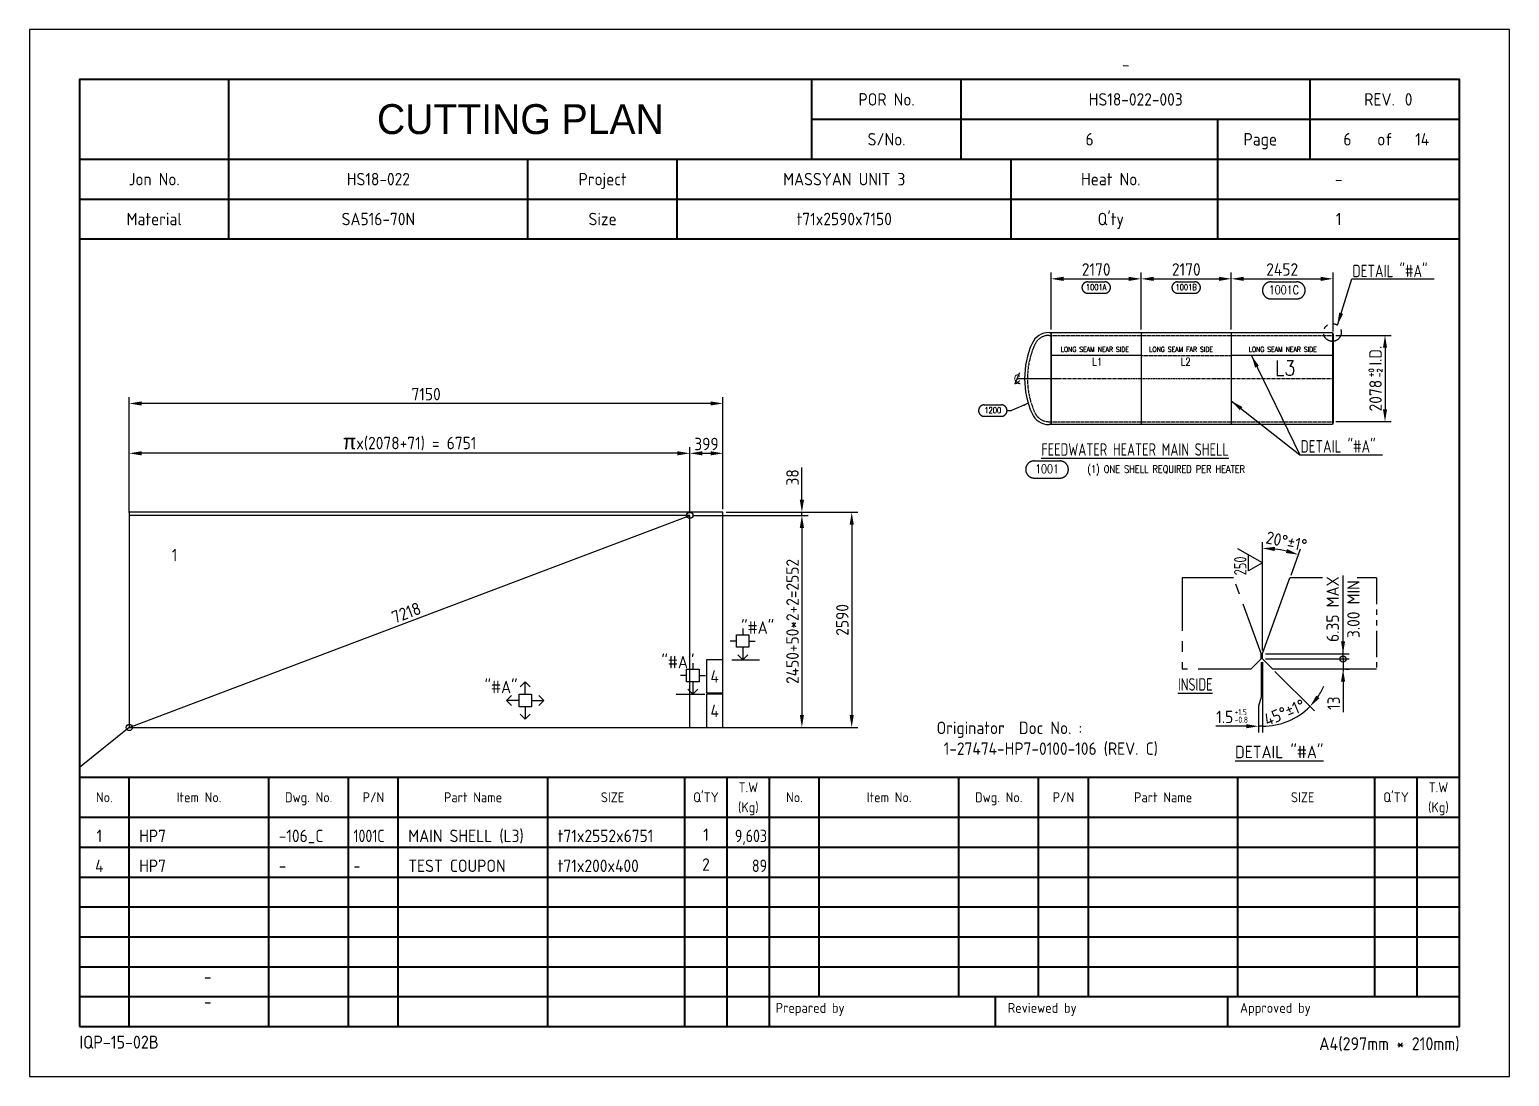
# Model space of a CAD drawing. Header units: millimetres. Extents: x -47360 to 661737, y -45870 to 354580.
# Drawn here: x 0 to 17820, y 60000 to 72600 of the extents above; entities that cross this region are included whole.
import ezdxf
from ezdxf.enums import TextEntityAlignment as Align

# ---------------------------------------------------------------- set-up
doc = ezdxf.new("R2010")
doc.units = ezdxf.units.MM
doc.header["$LTSCALE"] = 10
for name, pattern in [('CENTER', [2, 1.25, -0.25, 0.25, -0.25]), ('CONT', [1, 1, 0]), ('DASHED', [0.75, 0.5, -0.25]), ('PHANTOM', [63.5, 31.75, -6.35, 6.35, -6.35, 6.35, -6.35])]:
    doc.linetypes.add(name, pattern=pattern)
for name, color, linetype in [('01_1  071x6751.28261256447x2552', 7, 'Continuous'), ('04_6  071x400x200', 7, 'Continuous'), ('11', 2, 'Continuous'), ('12', 1, 'CENTER'), ('12_Ejes principales', 1, 'CENTER'), ('13', 4, 'PHANTOM'), ('14', 3, 'DASHED'), ('15', 7, 'Continuous'), ('GEN-ANN', 7, 'CONT'), ('GEN-TXT', 7, 'CONT'), ('N06_1  071x7150x2590', 7, 'Continuous'), ('T', 2, 'Continuous')]:
    doc.layers.add(name, color=color, linetype=linetype)
doc.layers.add('PAGE', color=9, linetype='Continuous', plot=False)
doc.layers.add('TITLE', color=15, linetype='Continuous', lineweight=40)
doc.styles.add('FRACTION', font='romans.shx', dxfattribs={"bigfont": 'FRACTION.shx'})
doc.styles.add('SIMPLEX', font='romans.shx', dxfattribs={"width": 0.8})
doc.styles.get("Standard").update_dxf_attribs({"font": 'isocp2.shx', "bigfont": 'whgtxt.shx'})
doc.dimstyles.new('ISO-25', dxfattribs={"dimscale": 60, "dimtxt": 2.5, "dimasz": 2.5, "dimexe": 1.25, "dimexo": 0.625, "dimtad": 1, "dimdec": 0, "dimdsep": 46, "dimtxsty": 'Standard', "dimcen": 2.5, "dimclrt": 2, "dimadec": 0, "dimazin": 0, "dimtfac": 1, "dimtdec": 0, "dimtmove": 0, "dimatfit": 3, "dimfxl": 1, "dimarcsym": 0})
doc.dimstyles.new('ISO-25 x2', dxfattribs={"dimscale": 60, "dimtxt": 2.5, "dimasz": 2.5, "dimexe": 1.25, "dimexo": 0.625, "dimtad": 1, "dimdec": 0, "dimlfac": 2, "dimdsep": 46, "dimtxsty": 'Standard', "dimcen": 2.5, "dimclrt": 2, "dimadec": 0, "dimazin": 0, "dimtfac": 1, "dimtdec": 0, "dimtmove": 0, "dimatfit": 3, "dimfxl": 1, "dimarcsym": 0})
doc.dimstyles.get("Standard").update_dxf_attribs({"dimtxt": 1, "dimasz": 1, "dimexe": 1, "dimexo": 1, "dimgap": 1, "dimtad": 1, "dimtxsty": 'Standard', "dimcen": 2.5, "dimadec": 0, "dimazin": 0, "dimtfac": 1, "dimtmove": 0, "dimatfit": 3, "dimfxl": 1, "dimarcsym": 0})

# ---------------------------------------------------------------- blocks, each defined once
blk = doc.blocks.new('CP00')
at = {"layer": 'PAGE'}
blk.add_line((20, 70), (10, 62), dxfattribs=at)
blk.add_lwpolyline([(0, 0), (297, 0), (297, 210), (0, 210)], close=True, dxfattribs=at)
at = {"layer": 'TITLE'}
for p, q in [((40, 184), (40, 200)), ((157, 184), (157, 200)), ((10, 184), (287, 184)), ((10, 168), (287, 168)), ((10, 60), (287, 60)), ((148.5, 16), (287, 16))]:
    blk.add_line(p, q, dxfattribs=at)
at = {"layer": 'TITLE', "color": 8}
for p, q in [((187, 184), (187, 200)), ((257, 184), (257, 192)), ((40, 168), (40, 184)), ((130, 168), (130, 184)), ((238.5, 168), (238.5, 184)), ((10, 176), (287, 176)), ((20, 10), (20, 60)), ((48, 10), (48, 60)), ((64, 10), (64, 60)), ((74, 10), (74, 60)), ((104, 10), (104, 60)), ((131.5, 10), (131.5, 60)), ((140, 10), (140, 60)), ((158.5, 16), (158.5, 60)), ((186.5, 16), (186.5, 60)), ((202.5, 16), (202.5, 60)), ((212.5, 16), (212.5, 60)), ((242.5, 16), (242.5, 60)), ((270, 16), (270, 60)), ((278.5, 16), (278.5, 60)), ((10, 52), (287, 52)), ((10, 46), (287, 46)), ((10, 40), (287, 40)), ((10, 34), (287, 34)), ((10, 28), (287, 28)), ((10, 22), (287, 22)), ((10, 16), (148.5, 16)), ((193.8, 16), (193.8, 10)), ((240.4, 16), (240.4, 10))]:
    blk.add_line(p, q, dxfattribs=at)
at = {"layer": 'TITLE', "color": 9}
for p, q in [((257, 192), (257, 200)), ((157, 192), (287, 192)), ((238.5, 184), (238.5, 192)), ((100, 168), (100, 184)), ((197, 168), (197, 184)), ((148.5, 10), (148.5, 60))]:
    blk.add_line(p, q, dxfattribs=at)
at = {"layer": 'TITLE', "color": 15}
blk.add_lwpolyline([(10, 10), (287, 10), (287, 200), (10, 200)], close=True, dxfattribs=at)
at = {"layer": 'PAGE', "color": 2}
blk.add_attdef('ATT_NESTINGPLANNO', text='', height=2.5, dxfattribs=at).set_placement((220, 203), align=Align.MIDDLE_CENTER)
for tag, p in [('ATT_OWNERITEMNO', (35, 7.09)), ('ATT_PARTNAME', (35, 2.09))]:
    blk.add_attdef(tag, text='', height=2.5, dxfattribs=at).set_placement(p, align=Align.MIDDLE_LEFT)
at = {"layer": 'TITLE', "color": 2}
for s, height, p in [('POR No.', 2.5, (172, 196)), ('S/No.', 2.5, (172, 188)), ('Page', 2.5, (247, 188)), ('of', 2.5, (272, 188)), ('Jon No.', 2.5, (25, 180)), ('Project', 2.5, (115, 180)), ('Heat No.', 2.5, (217, 180)), ('-', 2.5, (262.75, 180)), ('Material', 2.5, (25, 172)), ('Size', 2.5, (115, 172)), ("Q'ty", 2.5, (217, 172)), ('No.', 2, (15, 56)), ('Item No.', 2, (34, 56)), ('Dwg. No.', 2, (56, 56)), ('P/N', 2, (69, 56)), ('Part Name', 2, (89, 56)), ('SIZE', 2, (117, 56)), ("Q'TY", 2, (135.75, 56)), ('T.W', 2, (144.25, 58)), ('No.', 2, (153.5, 56)), ('Item No.', 2, (172.5, 56)), ('Dwg. No.', 2, (194.5, 56)), ('P/N', 2, (207.5, 56)), ('Part Name', 2, (227.5, 56)), ('SIZE', 2, (255.5, 56)), ("Q'TY", 2, (274.25, 56)), ('T.W', 2, (282.75, 58)), ('(Kg)', 2, (144.25, 54)), ('(Kg)', 2, (282.75, 54))]:
    blk.add_text(s, height=height, dxfattribs=at).set_placement(p, align=Align.MIDDLE_CENTER)
blk.add_text('REV.', height=2.5, dxfattribs=at).set_placement((274, 196), align=Align.MIDDLE_RIGHT)
blk.add_text('0', height=2.5, dxfattribs=at).set_placement((276, 196), align=Align.MIDDLE_LEFT)
for s, height, p in [('Prepared by', 2, (149.73, 12.75)), ('Reviewed by', 2, (196.33, 12.75)), ('Approved by', 2, (242.93, 12.75)), ('IQP-15-02B', 2.594, (10, 5.57))]:
    blk.add_text(s, height=height, dxfattribs=at).set_placement(p)
blk.add_text('A4(297mm * 210mm)', height=2.5936, dxfattribs=at).set_placement((287, 5.26), align=Align.RIGHT)
at = {"layer": 'TITLE', "color": 3, "insert": (98.5, 192), "char_height": 6, "width": 59.896, "attachment_point": 5}
blk.add_mtext('{\\fHYHeadLine-Medium|b0|i0|c129|p18;CUTTING PLAN}', dxfattribs=at)
at = {"layer": 'TITLE', "color": 2}
for tag, height, p in [('ATT_PORNO', 2.5, (222, 196)), ('ATT_CUTTINGPLANNO', 2.5, (212.75, 188)), ('ATT_PAGENO', 2.5, (264.5, 188)), ('ATT_PAGESUBTOTAL', 2.5, (279.5, 188)), ('ATT_WONO', 2.5, (70, 180)), ('ATT_PROJECT', 2.5, (163.5, 180)), ('ATT_PORWEIGHT', 2, (278.5, 89)), ('ATT_NETWEIGHT', 2, (278.5, 83)), ('ATT_SAVEWEIGHT', 2, (278.5, 77)), ('ATT_SCRAPWEIGHT', 2, (278.5, 71)), ('ATT_CUTTING', 2, (278.5, 65))]:
    blk.add_attdef(tag, text='', height=height, dxfattribs=at).set_placement(p, align=Align.MIDDLE_CENTER)
at = {"layer": 'TITLE', "color": 3}
for tag, p in [('ATT_MATERIAL', (70, 172)), ('ATT_SIZE', (163.5, 172)), ('ATT_QTY', (262.75, 172))]:
    blk.add_attdef(tag, text='', height=2.5, dxfattribs=at).set_placement(p, align=Align.MIDDLE_CENTER)
blk = doc.blocks.new('*D113')
at = {"color": 0, "lineweight": -2, "transparency": 16777216}
for p, q in [((1200, 66789), (1200, 67575)), ((7951, 66789), (7951, 67575)), ((7801, 67500), (1350, 67500))]:
    blk.add_line(p, q, dxfattribs=at)
at = {"color": 0, "transparency": 16777216}
for points in [[(1350, 67525), (1350, 67475), (1200, 67500)], [(7801, 67525), (7801, 67475), (7951, 67500)]]:
    blk.add_solid(points, dxfattribs=at)
at = {"layer": 'Defpoints', "color": 0, "transparency": 16777216}
for p in [(1200, 67500), (1200, 66752), (7951, 66752)]:
    blk.add_point(p, dxfattribs=at)
at = {"color": 2, "transparency": 16777216, "insert": (4576, 67631), "char_height": 150, "attachment_point": 5}
blk.add_mtext('{\\fGulim|b0|i0|c129|p50;\\H1.2x;π\\Fisocp2,whgtxt|c129;\\H0.83333x;x(2078+71) = 6751}', dxfattribs=at)
blk = doc.blocks.new('*D114')
at = {"color": 0, "lineweight": -2, "transparency": 16777216}
for p, q in [((7951, 66789), (7951, 67575)), ((8350, 66827), (8350, 67575)), ((8101, 67500), (8200, 67500))]:
    blk.add_line(p, q, dxfattribs=at)
at = {"color": 0, "transparency": 16777216}
for points in [[(8101, 67525), (8101, 67475), (7951, 67500)], [(8200, 67525), (8200, 67475), (8350, 67500)]]:
    blk.add_solid(points, dxfattribs=at)
at = {"layer": 'Defpoints', "color": 0, "transparency": 16777216}
for p in [(8350, 67500), (7951, 66752), (8350, 66790)]:
    blk.add_point(p, dxfattribs=at)
at = {"color": 2, "transparency": 16777216, "insert": (8151, 67612), "char_height": 150, "attachment_point": 5}
blk.add_mtext('399', dxfattribs=at)
blk = doc.blocks.new('*D115')
at = {"color": 0, "lineweight": -2, "transparency": 16777216}
for p, q in [((1200, 66827.5), (1200, 68175)), ((8200, 68100), (1350, 68100)), ((8350, 66827.5), (8350, 68175))]:
    blk.add_line(p, q, dxfattribs=at)
at = {"color": 0, "transparency": 16777216}
for points in [[(1350, 68125), (1350, 68075), (1200, 68100)], [(8200, 68125), (8200, 68075), (8350, 68100)]]:
    blk.add_solid(points, dxfattribs=at)
at = {"layer": 'Defpoints', "color": 0, "transparency": 16777216}
for p in [(1200, 68100), (1200, 66790), (8350, 66790)]:
    blk.add_point(p, dxfattribs=at)
at = {"color": 2, "transparency": 16777216, "insert": (4775, 68212.5), "char_height": 150, "attachment_point": 5}
blk.add_mtext('7150', dxfattribs=at)
blk = doc.blocks.new('*D116')
at = {"color": 0, "lineweight": -2, "transparency": 16777216}
for p, q in [((7989, 66752), (9375, 66752)), ((9300, 66602), (9300, 64350)), ((7989, 64200), (9375, 64200))]:
    blk.add_line(p, q, dxfattribs=at)
at = {"color": 0, "transparency": 16777216}
for points in [[(9275, 66602), (9325, 66602), (9300, 66752)], [(9275, 64350), (9325, 64350), (9300, 64200)]]:
    blk.add_solid(points, dxfattribs=at)
at = {"layer": 'Defpoints', "color": 0, "transparency": 16777216}
for p in [(7951, 66752), (7951, 64200), (9300, 64200)]:
    blk.add_point(p, dxfattribs=at)
at = {"color": 2, "transparency": 16777216, "insert": (9187, 65476), "char_height": 150, "attachment_point": 5, "rotation": 90}
blk.add_mtext('2450+50*2+2=2552', dxfattribs=at)
blk = doc.blocks.new('*D117')
at = {"color": 0, "lineweight": -2, "transparency": 16777216}
for p, q in [((9300, 66940), (9300, 67330)), ((7989, 66752), (9375, 66752)), ((8388, 66790), (9375, 66790)), ((9300, 66752), (9300, 66790)), ((9300, 66602), (9300, 66452))]:
    blk.add_line(p, q, dxfattribs=at)
at = {"color": 0, "transparency": 16777216}
for points in [[(9275, 66940), (9325, 66940), (9300, 66790)], [(9275, 66602), (9325, 66602), (9300, 66752)]]:
    blk.add_solid(points, dxfattribs=at)
at = {"layer": 'Defpoints', "color": 0, "transparency": 16777216}
for p in [(7951, 66752), (8350, 66790), (9300, 66790)]:
    blk.add_point(p, dxfattribs=at)
at = {"color": 2, "transparency": 16777216, "insert": (9187, 67210), "char_height": 150, "attachment_point": 5, "rotation": 90}
blk.add_mtext('38', dxfattribs=at)
blk = doc.blocks.new('*D118')
at = {"color": 0, "lineweight": -2, "transparency": 16777216}
for p, q in [((8388, 66790), (9975, 66790)), ((9900, 66640), (9900, 64350)), ((8388, 64200), (9975, 64200))]:
    blk.add_line(p, q, dxfattribs=at)
at = {"color": 0, "transparency": 16777216}
for points in [[(9875, 66640), (9925, 66640), (9900, 66790)], [(9875, 64350), (9925, 64350), (9900, 64200)]]:
    blk.add_solid(points, dxfattribs=at)
at = {"layer": 'Defpoints', "color": 0, "transparency": 16777216}
for p in [(8350, 66790), (8350, 64200), (9900, 64200)]:
    blk.add_point(p, dxfattribs=at)
at = {"color": 2, "transparency": 16777216, "insert": (9787, 65495), "char_height": 150, "attachment_point": 5, "rotation": 90}
blk.add_mtext('2590', dxfattribs=at)
blk = doc.blocks.new('_Small')
at = {"color": 0, "linetype": 'ByBlock', "lineweight": -2}
blk.add_circle((0, 0), 0.25, dxfattribs=at)
blk = doc.blocks.new('*D129')
at = {"color": 0, "lineweight": -2, "transparency": 16777216}
blk.add_line((1200, 64200), (7951, 66752), dxfattribs=at)
at = {"layer": 'Defpoints', "color": 0, "transparency": 16777216}
for p in [(7951, 66752), (7951, 66752), (1200, 64200)]:
    blk.add_point(p, dxfattribs=at)
at = {"color": 0, "lineweight": -2, "transparency": 16777216, "xscale": 150, "yscale": 150, "zscale": 150}
for p, rotation in [((7951, 66752), 20.70670480216007), ((1200, 64200), 200.7067048021601)]:
    blk.add_blockref('_Small', p, dxfattribs=dict(at, rotation=rotation))
at = {"color": 2, "transparency": 16777216, "insert": (4536, 65581), "char_height": 150, "attachment_point": 5, "rotation": 20.7067}
blk.add_mtext('7218', dxfattribs=at)
blk = doc.blocks.new('$CL')
at = {"layer": 'GEN-TXT', "color": 2, "linetype": 'CONT'}
blk.add_line((0.031, 0.069), (-0.031, -0.069), dxfattribs=at)
blk.add_arc((0.003, -0.131), 0.0703, 61.7604, 118.2396, dxfattribs=at)
at = {"layer": 'GEN-TXT', "color": 2, "linetype": 'CONT', "style": 'FRACTION'}
blk.add_text('C', height=0.0938, dxfattribs=at).set_placement((0, 0), align=Align.MIDDLE)
blk = doc.blocks.new('$PNBR')
at = {"layer": 'GEN-ANN', "color": 7, "linetype": 'CONT'}
for p, q in [((0.125, 0.125), (0.5, 0.125)), ((0.125, -0.125), (0.5, -0.125))]:
    blk.add_line(p, q, dxfattribs=at)
for centre, start, end in [((0.125, 0), 90, 270), ((0.5, 0), 270, 90)]:
    blk.add_arc(centre, 0.125, start, end, dxfattribs=at)
at = {"layer": 'GEN-ANN', "color": 7, "linetype": 'CONT', "style": 'FRACTION'}
blk.add_attdef('PNB', text='', height=0.0938, dxfattribs=at).set_placement((0.313, -0.046), align=Align.CENTER)
blk = doc.blocks.new('*D214')
at = {"color": 0, "lineweight": -2, "transparency": 16777216}
for p, q in [((12301, 68992), (12301, 69675)), ((12451, 69600), (13236, 69600)), ((13386, 68992), (13386, 69675))]:
    blk.add_line(p, q, dxfattribs=at)
at = {"color": 0, "transparency": 16777216}
for points in [[(12451, 69625), (12451, 69575), (12301, 69600)], [(13236, 69625), (13236, 69575), (13386, 69600)]]:
    blk.add_solid(points, dxfattribs=at)
at = {"layer": 'Defpoints', "color": 0, "transparency": 16777216}
for p in [(13386, 69600), (12301, 68954), (13386, 68954)]:
    blk.add_point(p, dxfattribs=at)
at = {"color": 2, "transparency": 16777216, "insert": (12844, 69713), "char_height": 150, "attachment_point": 5}
blk.add_mtext('2170', dxfattribs=at)
blk = doc.blocks.new('*D215')
at = {"color": 0, "lineweight": -2, "transparency": 16777216}
for p, q in [((13386, 68992), (13386, 69675)), ((13536, 69600), (14321, 69600)), ((14471, 68992), (14471, 69675))]:
    blk.add_line(p, q, dxfattribs=at)
at = {"color": 0, "transparency": 16777216}
for points in [[(13536, 69625), (13536, 69575), (13386, 69600)], [(14321, 69625), (14321, 69575), (14471, 69600)]]:
    blk.add_solid(points, dxfattribs=at)
at = {"layer": 'Defpoints', "color": 0, "transparency": 16777216}
for p in [(14471, 69600), (13386, 68954), (14471, 68954)]:
    blk.add_point(p, dxfattribs=at)
at = {"color": 2, "transparency": 16777216, "insert": (13929, 69713), "char_height": 150, "attachment_point": 5}
blk.add_mtext('2170', dxfattribs=at)
blk = doc.blocks.new('*D216')
at = {"color": 0, "lineweight": -2, "transparency": 16777216}
for p, q in [((14471, 68992), (14471, 69675)), ((14621, 69600), (15547, 69600)), ((15697, 68967), (15697, 69675))]:
    blk.add_line(p, q, dxfattribs=at)
at = {"color": 0, "transparency": 16777216}
for points in [[(14621, 69625), (14621, 69575), (14471, 69600)], [(15547, 69625), (15547, 69575), (15697, 69600)]]:
    blk.add_solid(points, dxfattribs=at)
at = {"layer": 'Defpoints', "color": 0, "transparency": 16777216}
for p in [(15697, 69600), (14471, 68955), (15697, 68929)]:
    blk.add_point(p, dxfattribs=at)
at = {"color": 2, "transparency": 16777216, "insert": (15084, 69713), "char_height": 150, "attachment_point": 5}
blk.add_mtext('2452', dxfattribs=at)
blk = doc.blocks.new('*D217')
at = {"color": 0, "lineweight": -2, "transparency": 16777216}
for p, q in [((15728, 68920), (16397, 68920)), ((16322, 68770), (16322, 68031)), ((15728, 67881), (16397, 67881))]:
    blk.add_line(p, q, dxfattribs=at)
at = {"color": 0, "transparency": 16777216}
for points in [[(16297, 68770), (16347, 68770), (16322, 68920)], [(16297, 68031), (16347, 68031), (16322, 67881)]]:
    blk.add_solid(points, dxfattribs=at)
at = {"layer": 'Defpoints', "color": 0, "transparency": 16777216}
for p in [(15691, 68920), (15691, 67881), (16322, 67881)]:
    blk.add_point(p, dxfattribs=at)
at = {"color": 2, "transparency": 16777216, "insert": (16208, 68400), "char_height": 150, "attachment_point": 5, "rotation": 90}
blk.add_mtext('2078  I.D.', dxfattribs=at)
blk = doc.blocks.new('*D297')
at = {"color": 0, "lineweight": -2, "transparency": 16777216}
for p, q in [((15817, 65238), (15817, 65388)), ((14883, 65088), (15892, 65088)), ((15817, 65025), (15817, 65088)), ((14883, 65025), (15892, 65025)), ((15817, 65025), (15817, 64875))]:
    blk.add_line(p, q, dxfattribs=at)
at = {"color": 0, "transparency": 16777216}
blk.add_solid([(15792, 65238), (15842, 65238), (15817, 65088)], dxfattribs=at)
at = {"layer": 'Defpoints', "color": 0, "transparency": 16777216}
for p in [(14845, 65088), (15817, 65088), (14845, 65025)]:
    blk.add_point(p, dxfattribs=at)
at = {"color": 0, "lineweight": -2, "transparency": 16777216, "xscale": 150, "yscale": 150, "zscale": 150, "rotation": 90}
blk.add_blockref('_Small', (15817, 65025), dxfattribs=at)
blk = doc.blocks.new('*D298')
at = {"color": 0, "lineweight": -2, "transparency": 16777216}
for p, q in [((15817, 65025), (15817, 65175)), ((14883, 65025), (15892, 65025)), ((15817, 65025), (15817, 64900)), ((15847, 64900), (15892, 64900)), ((15817, 64750), (15817, 64384))]:
    blk.add_line(p, q, dxfattribs=at)
at = {"color": 0, "transparency": 16777216}
blk.add_solid([(15792, 64750), (15842, 64750), (15817, 64900)], dxfattribs=at)
at = {"layer": 'Defpoints', "color": 0, "transparency": 16777216}
for p in [(14845, 65025), (15809, 64900), (15817, 64900)]:
    blk.add_point(p, dxfattribs=at)
at = {"color": 2, "transparency": 16777216, "insert": (15704, 64492), "char_height": 150, "attachment_point": 5, "rotation": 90}
blk.add_mtext('13', dxfattribs=at)
blk = doc.blocks.new('_None')
blk = doc.blocks.new('*D299')
at = {"color": 0, "lineweight": -2, "transparency": 16777216}
for p, q in [((14845, 65126), (14845, 66432)), ((15190, 66035), (15305, 66351))]:
    blk.add_line(p, q, dxfattribs=at)
blk.add_arc((14845, 65088), 1269, 76.7786, 83.2214, dxfattribs=at)
at = {"color": 0, "transparency": 16777216}
for points in [[(14993, 66323), (14996, 66373), (14845, 66357)], [(15142, 66347), (15128, 66300), (15279, 66281)]]:
    blk.add_solid(points, dxfattribs=at)
at = {"layer": 'Defpoints', "color": 0, "transparency": 16777216}
for p in [(14992, 66349), (15177, 66000), (14845, 65088), (14845, 65088), (14845, 65025)]:
    blk.add_point(p, dxfattribs=at)
at = {"color": 2, "transparency": 16777216, "insert": (15136, 66439), "char_height": 150, "attachment_point": 5, "rotation": 347.8243}
blk.add_mtext('20°%%P1%%D', dxfattribs=at)

msp = doc.modelspace()

# ---------------------------------------------------------------- linework, layer by layer
for p, q in [((15816.95, 65388.5), (15816.95, 66028.75)), ((8457.97, 65015), (8787.73, 65015)), ((14830.14, 64987.5), (14830.14, 64563.58)), ((14845.14, 64987.5), (14845.14, 64139.66)), ((14996.66, 64873.48), (15471.17, 64398.97)), ((7787.27, 64600), (8132.55, 64600)), ((14830.14, 64563.58), (14800.14, 64456.58)), ((14800.14, 64456.58), (14800.14, 64139.66)), ((14650.14, 64214.66), (14283.93, 64214.66)), ((14845.14, 64214.66), (14800.14, 64214.66))]:
    msp.add_line(p, q)
for start, end in [(325.621043, 336.242086), (270, 315)]:
    msp.add_arc((14845.14, 65025), 810.34, start, end)
for points in [[(15533.17, 64551.46), (15494.69, 64583.39), (15418.14, 64452)], [(14650.14, 64239.66), (14650.14, 64189.66), (14800.14, 64214.66)]]:
    msp.add_solid(points)
at = {"layer": '01_1  071x6751.28261256447x2552'}
msp.add_lwpolyline([(7951.28, 64200), (7951.28, 66752), (1200, 66752), (1200, 64200)], close=True, dxfattribs=at)
at = {"layer": '04_6  071x400x200'}
for points in [[(8350, 65015), (8150, 65015), (8150, 64615), (8350, 64615)], [(8350, 64600), (8150, 64600), (8150, 64200), (8350, 64200)]]:
    msp.add_lwpolyline(points, close=True, dxfattribs=at)
at = {"layer": '11', "color": 3}
for p, q in [((13386.2, 68954.5), (13386.2, 67845.5)), ((14471.2, 68954.5), (14471.2, 67845.5)), ((13386.2, 68677.25), (12301.2, 68677.25)), ((15697.31, 68677.25), (14471.2, 68677.25)), ((14845.14, 65088.5), (15176.9, 66000)), ((15568.46, 66000), (15176.9, 66000)), ((16217.75, 66000), (15986.2, 66000)), ((14845.14, 65025), (14845.14, 65088.5)), ((14970.14, 64900), (14845.14, 65025)), ((16217.75, 64900), (14970.14, 64900))]:
    msp.add_line(p, q, dxfattribs=at)
msp.add_lwpolyline([(12276.12, 68954.5), (12301.2, 68954.5), (12301.2, 67845.5), (12276.12, 67845.5)], dxfattribs=at)
msp.add_lwpolyline([(12301.2, 68954.5), (15688.04, 68954.5), (15697.31, 68929.02), (15697.31, 67870.98), (15688.04, 67845.5), (12301.2, 67845.5)], close=True, dxfattribs=at)
for centre, radius, start, end in [((13014.55, 68400), 1033.1, 155.855394, 204.144606), ((12276.6, 68729.61), 224.89, 90.120932, 155.581912), ((12276.6, 68070.39), 224.89, 204.418088, 269.879068)]:
    msp.add_arc(centre, radius, start, end, dxfattribs=at)
at = {"layer": '12', "linetype": 'CENTER', "ltscale": 3}
msp.add_line((11901.69, 68400), (15697.31, 68400), dxfattribs=at)
at = {"layer": '12_Ejes principales', "ltscale": 50}
msp.add_line((11906.32, 68400), (12386.89, 68400), dxfattribs=at)
at = {"layer": '13', "ltscale": 2}
for p, q in [((14498.38, 66000), (13880.88, 66000)), ((13880.88, 66000), (13880.88, 64900)), ((14830.14, 65088.5), (14498.38, 66000)), ((14705.14, 64900), (13880.88, 64900)), ((14705.14, 64900), (14830.14, 65025))]:
    msp.add_line(p, q, dxfattribs=at)
at = {"layer": '13'}
for p, q in [((16217.75, 66000), (16217.75, 64900)), ((14830.14, 65025), (14830.14, 65088.5))]:
    msp.add_line(p, q, dxfattribs=at)
msp.add_circle((15688.04, 68954.5), 107.08, dxfattribs=at)
at = {"layer": '14', "color": 6, "ltscale": 2}
for p, q in [((12276.2, 68919.5), (12301.2, 68919.5)), ((13386.2, 68677.25), (14471.2, 68677.25)), ((12276.2, 67880.5), (12301.2, 67880.5))]:
    msp.add_line(p, q, dxfattribs=at)
for points in [[(12301.2, 68919.5), (15690.96, 68919.5), (15697.31, 68925.85)], [(12301.2, 67880.5), (15690.96, 67880.5), (15697.31, 67874.15)]]:
    msp.add_lwpolyline(points, dxfattribs=at)
for centre, radius, start, end in [((13014.55, 68400), 998.1, 155.855394, 204.144606), ((12276.6, 68729.61), 189.89, 90.121044, 155.531151), ((12276.6, 68070.39), 189.89, 204.468849, 269.878956)]:
    msp.add_arc(centre, radius, start, end, dxfattribs=at)
at = {"layer": '15', "linetype": 'Continuous'}
msp.add_line((15688.04, 68954.5), (15688.04, 67845.5), dxfattribs=at)
at = {"layer": '15'}
for p, q in [((11770.55, 68014.03, -106440818.53), (11822.92, 68014.03, -106440818.53)), ((14845.14, 66181.37), (14549.94, 66351.8)), ((14676.34, 66083.91), (14676.34, 66278.83)), ((14845.14, 66181.37), (14676.34, 66083.91))]:
    msp.add_line(p, q, dxfattribs=at)
at = {"layer": 'N06_1  071x7150x2590', "color": 3}
msp.add_lwpolyline([(8350, 64200), (8350, 66790), (1200, 66790), (1200, 64200)], close=True, dxfattribs=at)
at = {"layer": 'T'}
for p, q in [((8512.62, 65240), (8437.62, 65240)), ((8587.62, 65390), (8587.62, 65315)), ((8662.62, 65240), (8737.62, 65240)), ((8587.62, 65165), (8587.62, 65015)), ((7987.38, 64975), (7987.38, 64900)), ((5968.49, 64600.33), (5968.49, 64750.33)), ((7912.38, 64825), (7837.38, 64825)), ((7987.38, 64750), (7987.38, 64600)), ((8062.38, 64825), (8137.38, 64825)), ((5893.49, 64525.33), (5743.49, 64525.33)), ((6043.49, 64525.33), (6193.49, 64525.33)), ((5968.49, 64450.33), (5968.49, 64300.33))]:
    msp.add_line(p, q, dxfattribs=at)
for points in [[(8512.62, 65315), (8662.62, 65315), (8662.62, 65165), (8512.62, 65165)], [(7912.38, 64900), (8062.38, 64900), (8062.38, 64750), (7912.38, 64750)], [(5893.49, 64600.33), (6043.49, 64600.33), (6043.49, 64450.33), (5893.49, 64450.33)]]:
    msp.add_lwpolyline(points, close=True, dxfattribs=at)
for points in [[(8527.62, 65075), (8587.62, 65015), (8647.62, 65075)], [(5908.49, 64690.33), (5968.49, 64750.33), (6028.49, 64690.33)], [(5803.49, 64585.33), (5743.49, 64525.33), (5803.49, 64465.33)], [(6133.49, 64585.33), (6193.49, 64525.33), (6133.49, 64465.33)], [(7927.38, 64660), (7987.38, 64600), (8047.38, 64660)], [(5908.49, 64360.33), (5968.49, 64300.33), (6028.49, 64360.33)]]:
    msp.add_lwpolyline(points, dxfattribs=at)

# ---------------------------------------------------------------- block references
ref = msp.add_blockref('CP00', (0, 60000), dxfattribs=dict(xscale=60, yscale=60, zscale=60))
ref.add_attrib('ATT_WONO', 'HS18-022', dxfattribs={"layer": 'TITLE', "color": 2, "height": 150}).set_placement((4200, 70800), align=Align.MIDDLE_CENTER)
ref.add_attrib('ATT_PROJECT', 'MASSYAN UNIT 3', dxfattribs={"layer": 'TITLE', "color": 2, "height": 150}).set_placement((9810, 70800), align=Align.MIDDLE_CENTER)
ref.add_attrib('ATT_PORNO', 'HS18-022-003', dxfattribs={"layer": 'TITLE', "color": 2, "height": 150}).set_placement((13320, 71760), align=Align.MIDDLE_CENTER)
ref.add_attrib('ATT_OWNERITEMNO', '-', dxfattribs={"layer": 'PAGE', "color": 2, "height": 150}).set_placement((2100, 61200), align=Align.MIDDLE_LEFT)
ref.add_attrib('ATT_PARTNAME', '-', dxfattribs={"layer": 'PAGE', "color": 2, "height": 150}).set_placement((2100, 60900), align=Align.MIDDLE_LEFT)
ref.add_attrib('ATT_MATERIAL', 'SA516-70N', dxfattribs={"layer": 'TITLE', "color": 3, "height": 150}).set_placement((4200, 70320), align=Align.MIDDLE_CENTER)
ref.add_attrib('ATT_SIZE', 't71x2590x7150', dxfattribs={"layer": 'TITLE', "color": 3, "height": 150}).set_placement((9810, 70320), align=Align.MIDDLE_CENTER)
ref.add_attrib('ATT_QTY', '1', dxfattribs={"layer": 'TITLE', "color": 3, "height": 150}).set_placement((15765, 70320), align=Align.MIDDLE_CENTER)
ref.add_attrib('ATT_NESTINGPLANNO', '-', dxfattribs={"layer": 'PAGE', "color": 2, "height": 150}).set_placement((13200, 72180), align=Align.MIDDLE_CENTER)
ref.add_attrib('ATT_CUTTINGPLANNO', '6', dxfattribs={"layer": 'TITLE', "color": 2, "height": 150}).set_placement((12765, 71280), align=Align.MIDDLE_CENTER)
ref.add_attrib('ATT_PAGENO', '6', dxfattribs={"layer": 'TITLE', "color": 2, "height": 150}).set_placement((15870, 71280), align=Align.MIDDLE_CENTER)
ref.add_attrib('ATT_PAGESUBTOTAL', '14', dxfattribs={"layer": 'TITLE', "color": 2, "height": 150}).set_placement((16770, 71280), align=Align.MIDDLE_CENTER)
at = {"layer": '15'}
ref = msp.add_blockref('$PNBR', (12672.95, 69495.48), dxfattribs=dict(at, xscale=548.7975689143431, yscale=548.7975689143431, zscale=548.7975689143431))
ref.add_attrib('PNB', '1001A', dxfattribs={"layer": '11', "height": 70, "style": 'FRACTION', "width": 0.8}).set_placement((12844.45, 69465.08), align=Align.CENTER)
ref = msp.add_blockref('$PNBR', (13756.09, 69495.48), dxfattribs=dict(at, xscale=548.7975689143431, yscale=548.7975689143431, zscale=548.7975689143431))
ref.add_attrib('PNB', '1001B', dxfattribs={"layer": '11', "height": 70, "style": 'FRACTION', "width": 0.8}).set_placement((13927.59, 69465.08), align=Align.CENTER)
ref = msp.add_blockref('$PNBR', (14846.31, 69461.18), dxfattribs=dict(at, xscale=823.1963533715145, yscale=823.1963533715145, zscale=823.1963533715145))
ref.add_attrib('PNB', '1001C', dxfattribs={"layer": '11', "color": 3, "height": 105, "style": 'FRACTION', "width": 0.8}).set_placement((15103.56, 69415.57), align=Align.CENTER)
at = {"layer": '15', "xscale": 959.9999999999998, "yscale": 959.9999999999998, "zscale": 959.9999999999998}
msp.add_blockref('$CL', (11892.42, 68401.23), dxfattribs=at)
at = {"layer": '15'}
ref = msp.add_blockref('$PNBR', (11427.55, 68014.03, -106440818.53), dxfattribs=dict(at, xscale=548.7975689143431, yscale=548.7975689143431, zscale=548.7975689143431))
ref.add_attrib('PNB', '1200', dxfattribs={"layer": '11', "height": 70, "style": 'FRACTION', "width": 0.8}).set_placement((11599.05, 67983.62, -106440818.53), align=Align.CENTER)
ref = msp.add_blockref('$PNBR', (11994.84, 67304.93, -70960545.69), dxfattribs=dict(at, xscale=823.1963533715145, yscale=823.196353371512, zscale=823.196353371513))
ref.add_attrib('PNB', '1001', dxfattribs={"layer": '11', "height": 105, "style": 'FRACTION', "width": 0.8}).set_placement((12252.09, 67259.32, -70960545.69), align=Align.CENTER)

# ---------------------------------------------------------------- texts
at = {"color": 2}
for s, height, width, p in [('DETAIL "#A"', 150, 0.85, (15930.16, 69619.68)), ('%%UFEEDWATER HEATER MAIN SHELL', 150, 0.8, (12183.18, 67471.02)), ('DETAIL "#A"', 150, 0.85, (15304.71, 67508.35)), ('+1.5', 75, 0.8, (14511.28, 64348.21)), ('-0.8', 75, 0.8, (14511.28, 64254.94))]:
    msp.add_text(s, height=height, dxfattribs=dict(at, width=width)).set_placement(p)
at = {"color": 2, "width": 0.8}
msp.add_text('250', height=150, rotation=90, dxfattribs=at).set_placement((14653.76, 66032))
msp.add_text('%%UINSIDE', height=150, dxfattribs=at).set_placement((14036.6, 64718.24), align=Align.MIDDLE_CENTER)
at = {"color": 2}
msp.add_text('%%UDETAIL "#A"', height=150, dxfattribs=at).set_placement((14516.6, 63830))
at = {"color": 2, "char_height": 150, "attachment_point": 5}
for s, insert, rotation in [('6.35 MAX\\P3.00 MIN', (15816.95, 65624.13), 90), ('45°%%P1%%D', (15112.19, 64380.28), 22.5)]:
    msp.add_mtext(s, dxfattribs=dict(at, insert=insert, rotation=rotation))
at = {"color": 2, "insert": (14392.03, 64327.16), "char_height": 150, "attachment_point": 5}
msp.add_mtext('1.5', dxfattribs=at)
at = {"layer": '11', "style": 'SIMPLEX', "width": 0.85}
for s, p in [('L1', (12795.91, 68557.52, 70960545.69)), ('L2', (13861.1, 68557.52, 70960545.69))]:
    msp.add_text(s, height=90, dxfattribs=at).set_placement(p)
at = {"layer": '11', "color": 3, "style": 'SIMPLEX', "width": 0.85}
msp.add_text('L3', height=180, dxfattribs=at).set_placement((14998.87, 68437.8, 141921091.37))
at = {"layer": '15', "style": 'SIMPLEX', "width": 0.8}
for s, p in [('LONG SEAM NEAR SIDE', (12417.12, 68720.66, 70960545.69)), ('LONG SEAM FAR SIDE', (13482.31, 68720.66, 70960545.69)), ('LONG SEAM NEAR SIDE', (14680.47, 68720.66, 70960545.69))]:
    msp.add_text(s, height=60, dxfattribs=at).set_placement(p)
at = {"layer": '15', "color": 2, "style": 'SIMPLEX', "width": 0.8}
for s, p in [('+0', (16186.87, 68415.04)), ('-2', (16286.87, 68415.04))]:
    msp.add_text(s, height=60, rotation=90, dxfattribs=at).set_placement(p)
msp.add_text('(1) ONE SHELL REQUIRED PER HEATER', height=90, dxfattribs=at).set_placement((13686.84, 67309.72, -70960545.69), align=Align.MIDDLE_CENTER)
at = {"layer": 'T'}
for s, p in [('1', (1745.31, 66200.19)), ('1', (840, 62820)), ('4', (840, 62460))]:
    msp.add_text(s, height=150, dxfattribs=at).set_placement(p, align=Align.CENTER)
for s, p in [('"#A"', (8767.69, 65402)), ('"#A"', (7807.31, 64987)), ('4', (8250, 64815)), ('"#A"', (5677.42, 64687.33)), ('4', (8250, 64400))]:
    msp.add_text(s, height=150, dxfattribs=at).set_placement(p, align=Align.MIDDLE_CENTER)
for s, p in [('HP7', (1320, 62820)), ('-106_C', (3000, 62820)), ('MAIN SHELL (L3)', (4560, 62820)), ('t71x2552x6751', (6360, 62820)), ('HP7', (1320, 62460)), ('TEST COUPON', (4560, 62460)), ('t71x200x400', (6360, 62460)), ('-', (3000, 62460))]:
    msp.add_text(s, height=150, dxfattribs=at).set_placement(p)
at = {"layer": 'T', "width": 0.9}
for s, p in [('1001C', (3900, 62820)), ('-', (3900, 62460))]:
    msp.add_text(s, height=150, dxfattribs=at).set_placement(p)
at = {"layer": 'T'}
for s, p in [('1', (8145, 62910)), ('2', (8145, 62550))]:
    msp.add_text(s, height=150, dxfattribs=at).set_placement(p, align=Align.MIDDLE)
at = {"layer": 'T', "width": 0.9}
for s, p in [('9,603', (8880, 62820)), ('89', (8880, 62460))]:
    msp.add_text(s, height=150, dxfattribs=at).set_placement(p, align=Align.RIGHT)
at = {"layer": 'T', "insert": (10921.94, 64270.11), "char_height": 150, "width": 3304.3281, "attachment_point": 1}
msp.add_mtext('Originator  Doc No. : \\P 1-27474-HP7-0100-106 (REV. C)', dxfattribs=at)

# ---------------------------------------------------------------- dimensions: what is measured, and where the dimension line sits
dim = msp.add_linear_dim(base=(13386.2, 69600), p1=(12301.2, 68954.5), p2=(13386.2, 68954.5), dimstyle='ISO-25 x2')
dim.commit()
dim.dimension.update_dxf_attribs({"geometry": '*D214', "text_midpoint": (12843.61, 69600), "dimtype": 160})
for base, p1, p2, dimstyle, picture, middle in [((14471.2, 69600), (13386.2, 68954.5), (14471.2, 68954.5), 'ISO-25 x2', '*D215', (13928.7, 69712.51)), ((15697.31, 69600), (14471.2, 68954.5), (15697.31, 68929.02), 'ISO-25 x2', '*D216', (15084.25, 69712.51)), ((1200, 68100), (8350, 66790), (1200, 66790), 'ISO-25', '*D115', (4775, 68212.5)), ((8350, 67500), (7951.28, 66752), (8350, 66790), 'ISO-25', '*D114', (8150.64, 67612.5))]:
    dim = msp.add_linear_dim(base=base, p1=p1, p2=p2, dimstyle=dimstyle)
    dim.commit()
    dim.dimension.update_dxf_attribs({"geometry": picture, "text_midpoint": middle})
for base, p1, p2, text, dimstyle, picture, middle in [((16321.7, 67880.5), (15690.96, 68919.5), (15690.96, 67880.5), '<>  I.D.', 'ISO-25 x2', '*D217', (16208.16, 68400)), ((9300, 64200), (7951.28, 66752), (7951.28, 64200), '2450+50*2+2=<>', 'ISO-25', '*D116', (9187.49, 65476))]:
    dim = msp.add_linear_dim(base=base, p1=p1, p2=p2, angle=90, text=text, dimstyle=dimstyle)
    dim.commit()
    dim.dimension.update_dxf_attribs({"geometry": picture, "text_midpoint": middle})
dim = msp.add_linear_dim(base=(1200, 67500), p1=(7951.28, 66752), p2=(1200, 66752), text='{\\fGulim|b0|i0|c129|p50;\\H1.2x;π\\Fisocp2,whgtxt|c129;\\H0.83333x;x(2078+71) = <>}', dimstyle='ISO-25')
dim.commit()
dim.dimension.update_dxf_attribs({"geometry": '*D113', "text_midpoint": (4575.64, 67631.25)})
for base, p1, p2, picture, middle in [((9300, 66790), (7951.28, 66752), (8350, 66790), '*D117', (9187.5, 67210)), ((9900, 64200), (8350, 66790), (8350, 64200), '*D118', (9787.49, 65495))]:
    dim = msp.add_linear_dim(base=base, p1=p1, p2=p2, angle=90, dimstyle='ISO-25')
    dim.commit()
    dim.dimension.update_dxf_attribs({"geometry": picture, "text_midpoint": middle})
dim = msp.add_aligned_dim(p1=(1200, 64200), p2=(7951.28, 66752), distance=0, dimstyle='ISO-25', override={"dimblk1": 'Small', "dimblk2": 'Small', "dimsah": 1, "dimse1": 1, "dimse2": 1})
dim.commit()
dim.dimension.update_dxf_attribs({"geometry": '*D129', "text_midpoint": (4535.86, 65581.25)})
dim = msp.add_angular_dim_2l(base=(14992.42, 66348.52), line1=((14845.14, 65088.5), (15176.9, 66000)), line2=((14845.14, 65025), (14845.14, 65088.5)), text='<>%%P1%%D', dimstyle='ISO-25')
dim.commit()
dim.dimension.update_dxf_attribs({"geometry": '*D299', "text_midpoint": (15112.7, 66328.57), "dimtype": 162})
for base, p2, text, override, picture, middle in [((15816.95, 65088.5), (14845.14, 65088.5), ' ', {"dimblk1": 'Small', "dimsah": 1}, '*D297', (15816.95, 65056.75)), ((15816.95, 64900), (15809.4, 64900), '13', {"dimblk1": 'None', "dimsah": 1}, '*D298', (15704.45, 64491.89))]:
    dim = msp.add_linear_dim(base=base, p1=(14845.14, 65025), p2=p2, angle=90, text=text, dimstyle='ISO-25', override=override)
    dim.commit()
    dim.dimension.update_dxf_attribs({"geometry": picture, "text_midpoint": middle})

# ---------------------------------------------------------------- leaders
for points in [[(15748.38, 69042.96), (15921.11, 69600.71), (16914.87, 69600.71)], [(14714.52, 68677.25), (15295.65, 67482.78), (16290.42, 67482.78)], [(14471.2, 68130.59), (15295.65, 67482.78)]]:
    msp.add_leader(points, dimstyle='ISO-25', override={"dimgap": 0.625, "dimtad": 0})
at = {"layer": '15'}
msp.add_leader([(12027.84, 68102.29, 35480272.84), (11822.92, 68014.03, 35480272.84)], dimstyle='Standard', override={"dimtxt": 60, "dimasz": 60, "dimexe": 60, "dimexo": 30, "dimgap": 30, "dimtad": 0, "dimtih": 0, "dimtoh": 0, "dimdec": 1, "dimrnd": 0.5, "dimzin": 8, "dimtxsty": 'SIMPLEX', "dimcen": 30, "dimclrt": 7, "dimtdec": 2, "dimtofl": 1, "dimtzin": 8}, dxfattribs=at)

doc.saveas('drawing.dxf')
